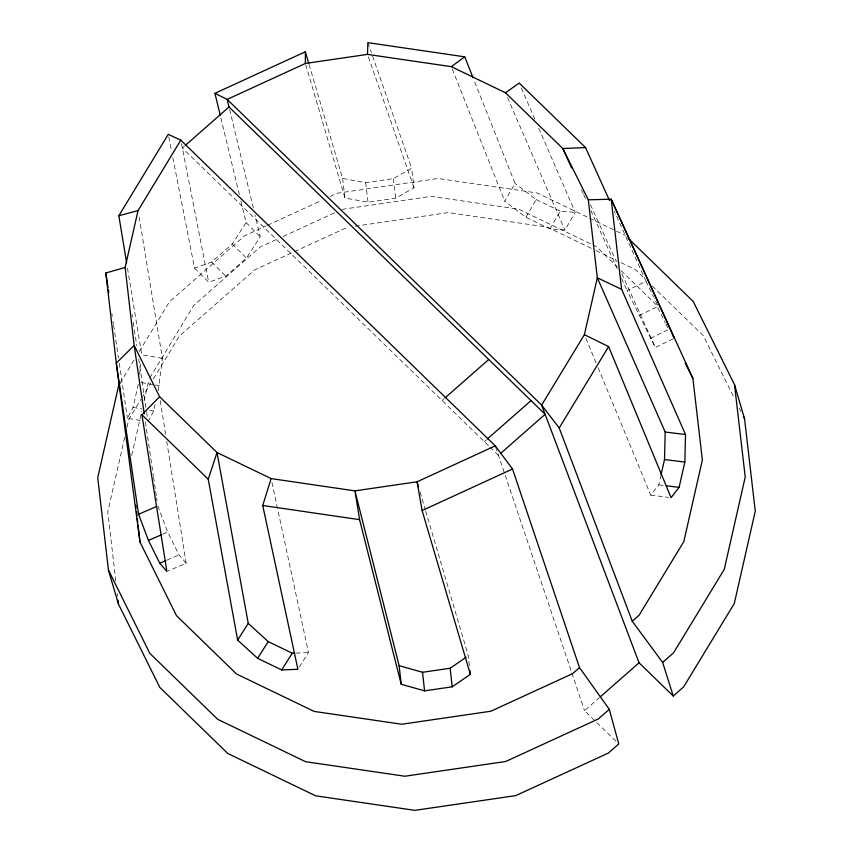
<?xml version="1.0" encoding="UTF-8"?>
<svg xmlns="http://www.w3.org/2000/svg" width="853" height="853" viewBox="0 0 853 853"><rect width="100%" height="100%" fill="white"/><g stroke="black" fill="none" stroke-linecap="round" stroke-linejoin="round"><path stroke-width="0.64" stroke-dasharray="4.26 3.2" d="M139.636 374.318L140.777 363.911M158.253 390.685L162.411 358.292L138.687 214.498M124.687 437.397L107.777 511.811L115.88 581.725M127.012 427.14L128.76 419.441L141.076 399.161M140.318 420.422L127.428 418.237L133.025 407.425L138.485 383.402M131.735 455.406L141.737 411.381M144.082 401.027L149.083 379.009M148.059 421.734L153.657 410.922L155.097 404.599M598.081 367.76L650.743 495.166L658.761 484.867L660.776 476.006M538.765 128.217L575.221 212.365L564.921 230.075L549.961 228.871L525.896 217.27L504.752 201.18L515.063 183.48L474.023 80.193M525.896 217.27L536.196 199.57L515.063 183.48M549.961 228.871L560.261 211.171L575.221 212.365M120.092 383.061L134.454 359.401M139.242 351.521L169.342 301.951L244.64 235.759L266.296 225.81M149.776 377.879L193.791 305.395L260.293 246.933L278.334 238.648M141.758 398.031L150.65 383.392M153.391 378.881L179.386 336.071L254.684 269.879L293.176 252.2M299.307 667.067L308.487 652.577L277.822 509.763M172.85 157.72L194.537 268.119L211.672 262.074L232.304 243.947L246.101 222.622L240.802 200.636M194.537 268.119L208.708 282.247L225.842 276.201L246.474 258.075L260.272 236.75L255.004 214.913M184.333 146.279L182.339 148.017L489.068 446.183M442.057 400.494L444.05 398.746M484.365 441.609L486.349 439.871M615.909 741.161L584.572 710.666L599.424 697.615M309.074 64.444L342.597 178.448L365.67 182.681L393.297 178.65L411.658 168.222L371.812 53.952M305.769 64.732L344.953 198.003L368.027 202.236L395.653 198.205L414.014 187.777L411.658 168.222M673.124 338.79L655.339 347.491L627.072 290.574L646.041 281.298L614.437 211.416M639.142 315.557L658.111 306.28L654.091 297.953M650.466 338.364L668.251 329.663M267.501 225.267L321.624 200.402M330.036 196.531L337.255 193.215L438.111 178.49L537.347 193.013L588.41 217.622M283.143 236.441L334.866 212.685M294.381 251.646L347.299 227.335M162.891 534.202L167.71 532.123L179.034 554.93L186.167 563.193L168.116 570.956M166.985 560.112L179.034 554.93M342.085 209.369L431.149 196.361L518.773 209.188L591.619 244.289M355.157 226.194L448.156 212.61L547.381 227.133L591.332 248.308M296.023 653.078L308.487 652.577M658.761 484.867L663.847 485.485M650.743 495.166L668.539 497.352M162.411 358.292L141.779 354.795L127.065 265.582M141.353 382.57L154.244 384.756M155.534 384.97L159.404 385.631M133.025 407.425L142.056 408.96M149.787 410.272L153.657 410.922M589.594 218.197L625.228 235.375M536.196 199.57L560.261 211.171M592.814 244.864L596.396 246.592L617.348 266.957M596.076 250.601L616.271 260.336M621.016 262.617L635.272 269.495L644.708 278.664M652.257 286L703.213 335.538L734.518 398.586M621.155 270.668L656.394 304.916L665.223 322.711M490.006 447.1L498.461 455.321M246.101 222.622L260.272 236.75M232.304 243.947L246.474 258.075M211.672 262.074L225.842 276.201M739.242 408.097L741.012 411.668M665.82 323.895L668.763 329.823M646.041 281.298L653.515 296.769M590.489 204.656L616.314 261.54M621.816 273.653L655.339 347.491M581.49 189.814L583.143 193.45M583.697 194.665L586.438 200.732M590.83 210.446L617.188 268.727M621.581 278.441L627.072 290.574M521.343 87.966L535.599 120.902M507.546 97.605L564.921 230.075M585.926 338.364L596.055 362.866M452.293 69.125L504.752 201.18M157.816 505.968L167.71 532.123M367.878 42.65L371.375 52.694M368.379 56.906L414.014 187.777M495.678 447.047L571.425 671.674M571.841 672.932L584.572 710.666M420.049 491.957L425.284 509.731M425.658 511L468.297 655.765L469.395 665.671M229.628 109.568L253.458 208.484M220.863 117.885L239.554 195.465M271.968 482.499L277.545 508.463M181.465 143.528L208.708 282.247M168.777 136.949L171.581 151.226M160.247 400.665L165.898 436.054M166.73 441.289L186.167 563.193M132.119 314.522L132.503 317.135M133.281 322.37L136.779 345.902M138.73 358.974L146.503 411.274M146.695 412.585L147.281 416.499M111.86 313.552L112.255 316.175M113.033 321.41L113.417 324.023M113.62 325.334L118.482 358.047M119.26 363.282L127.428 418.237M145.405 421.766L153.359 475.707M153.551 477.03L155.491 490.187M155.683 491.499L156.462 496.766M156.653 498.077L157.037 500.711M393.297 178.65L395.653 198.205M365.67 182.681L368.027 202.236M342.597 178.448L344.953 198.003M117.256 593.592L117.565 596.236"/><path stroke-width="1.28" d="M661.064 474.748L664.508 459.564L665.191 432.034L597.324 277.801L588.282 199.815L562.82 148.529L505.434 92.742L451.312 66.662L367.504 54.389L305.395 63.463L227.175 99.396L214.945 93.318L305.353 51.777L308.711 63.186M621.634 289.327L597.324 277.801L584.401 334.685L608.626 346.595L671.076 497.672L679.105 487.362L684.852 462.07L685.524 434.54L621.634 289.327L611.185 199.186L588.282 199.815M367.504 54.389L367.878 42.65L464.746 56.831L473.052 77.73M144.242 413.865L134.166 345.454L125.124 267.458L138.047 210.574L180.804 140.159L168.265 134.347L118.844 215.734L126.639 262.959M579.496 667.611L572.619 673.657L490.838 711.231L401.763 724.24L314.139 711.413L236.526 673.998L176.518 615.674L140.009 542.135L116.285 363.133L134.166 345.454L159.628 396.73L217.014 452.516L208.249 479.237L237.646 640.102L257.617 658.335L281.682 669.936L297.9 669.296L262.724 505.488L271.137 478.597L354.944 490.87L417.053 481.796L495.273 445.863L512.525 469.011L579.496 667.611L609.287 709.312L618.756 743.933L608.36 753.071L515.745 795.625L414.889 810.35L315.653 795.828L227.772 753.466L159.831 687.422L118.482 604.148L108.438 570.028L97.732 477.691L118.716 385.311L120.092 383.061M584.401 334.685L541.644 405.1L639.036 662.792L673.262 696.027L683.658 686.878L734.284 603.519L755.268 511.15L744.562 418.802L734.518 384.682L693.169 301.418L628.064 238.126M673.262 696.027L662.642 662.408L632.244 621.24L559.205 427.971L608.626 346.595M237.646 640.102L248.244 623.383L217.014 452.516L271.137 478.597M257.617 658.335L268.205 641.616L248.244 623.383M281.682 669.936L292.28 653.217L294.775 653.121M125.124 267.458L105.836 272.992L116.285 363.133L138.559 514.263L148.443 540.407L159.767 563.215L166.911 571.478L141.918 414.75L159.628 396.73M185.325 145.405L229.009 106.998L227.175 99.396L541.644 405.1L559.205 427.971M445.042 397.871L488.726 359.476M487.34 438.996L531.024 400.59M500.455 453.572L545.131 414.302L229.009 106.998M632.244 621.24L639.121 615.194L683.829 541.58L702.36 460.002L692.903 378.455L611.185 199.186L674.307 338.204L672.484 334.792M600.416 696.741L639.036 662.792M609.287 709.312L598.316 718.951L505.701 761.494L404.844 776.23L305.619 761.708L217.728 719.346L149.787 653.302L108.438 570.028M662.642 662.408L673.614 652.758L724.24 569.399L745.223 477.03L734.518 384.682M451.312 66.662L464.746 56.831M505.434 92.742L519.221 83.093L585.553 147.569L609.532 200.583M469.95 670.618L470.355 674.328L452.207 686.814L424.581 690.855L401.209 684.245L359.593 519.669L354.944 490.87L399.14 665.681L422.523 672.281L450.139 668.251L466.164 657.236M470.355 674.328L422.118 510.542L512.525 469.011M138.559 514.263L156.611 506.49M148.443 540.407L161.686 534.714M159.767 563.215L165.791 560.624M118.844 215.734L138.047 210.574M585.553 147.569L562.82 148.529L571.606 167.956M665.191 432.034L685.524 434.54M664.508 459.564L684.852 462.07M666.396 485.805L679.105 487.362M262.724 505.488L359.593 519.669M268.205 641.616L292.28 653.217M180.804 140.159L495.273 445.863M141.918 414.75L208.249 479.237M743.379 416.424L744.562 418.802M685.247 363.037L692.903 378.455M418.546 486.871L417.053 481.796L422.118 510.542M214.945 93.318L220.234 115.294M105.836 272.992L107.979 287.386M108.363 289.999L108.757 292.622M135.734 505.307L136.043 507.94M136.501 511.885L136.96 515.83M137.258 518.464L137.717 522.409M138.026 525.043L140.009 542.135M118.023 600.192L118.482 604.148M450.139 668.251L452.207 686.814M422.523 672.281L424.581 690.855M399.14 665.681L401.209 684.245M305.353 51.777L305.395 63.463"/></g></svg>
